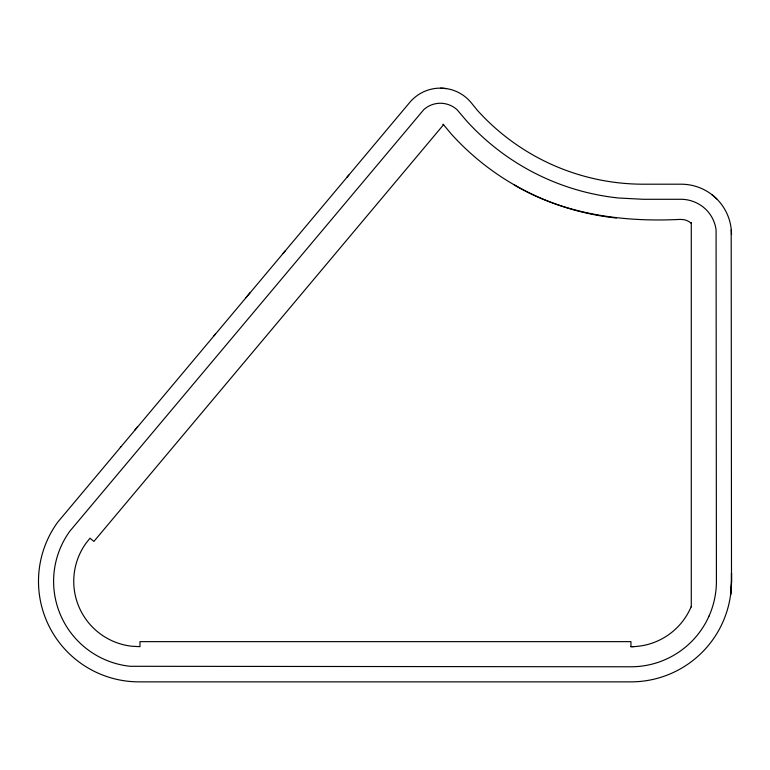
<?xml version="1.0" encoding="UTF-8"?>
<svg xmlns="http://www.w3.org/2000/svg" width="770" height="770" viewBox="0 0 770 770"><rect width="100%" height="100%" fill="white"/><g stroke="black" fill="none" stroke-linecap="round" stroke-linejoin="round"><path stroke-width="1.16" d="M731.5 581.668L731.5 573.005L731.49 581.851M730.518 595.249L731.5 581.312L731.192 229.806M691.277 606.442L690.651 607.896A65.363 65.363 0 0 1 630.948 646.675L630.948 641.641L139.976 641.641L139.976 646.675L132.228 646.271A65.315 65.315 0 0 1 86.221 542.917L90.042 538.201L93.892 541.435L443.558 124.711M120.322 447.36L121.015 446.533M134.837 430.055L137.609 426.753M213.916 335.826L215.494 333.93M245.928 297.663L250.289 292.465M282.985 253.503L285.092 250.991M347.049 177.158L348.839 175.021M634.365 646.579L630.948 646.675M514.033 184.752C563.938 214.358 622.93 222.338 680.074 219.392L683.183 219.594A15.005 15.005 0 0 1 690.363 222.569L691.277 223.377M440.709 88.136L446.552 88.617M443.491 124.644L442.962 124.22A4.63 4.63 0 0 1 443.491 124.644L451.066 133.759A258.97 258.97 0 0 0 616.443 218.026M711.827 194.589L716.774 198.93M691.277 222.472L691.277 607.001M731.5 234.475A50.281 50.281 0 0 0 681.219 184.203L643.518 184.203A223.724 223.724 0 0 1 477.256 110.177L471.384 102.93A39.915 39.915 0 0 0 409.784 102.391L57.702 522.204A100.552 100.552 0 0 0 139.052 681.864L630.948 681.864A100.552 100.552 0 0 0 731.5 581.312A133.816 115.885 0 0 1 730.643 594.44M709.026 616.077L708.092 618.108A85.47 85.47 0 0 1 691.383 641.747L689.776 643.306A85.47 85.47 0 0 1 630.948 666.782L130.12 666.291A85.451 85.451 0 0 1 69.926 531.079L423.904 109.504A24.794 24.794 0 0 1 457.139 109.792L466.033 120.284A238.825 238.825 0 0 0 618.551 197.996L643.114 199.286L680.728 199.286C691.672 199.209 702.452 204.368 709.122 213.069A35.16 35.16 0 0 1 716.081 229.893L716.418 581.312A85.47 85.47 0 0 1 709.026 616.077"/></g></svg>
